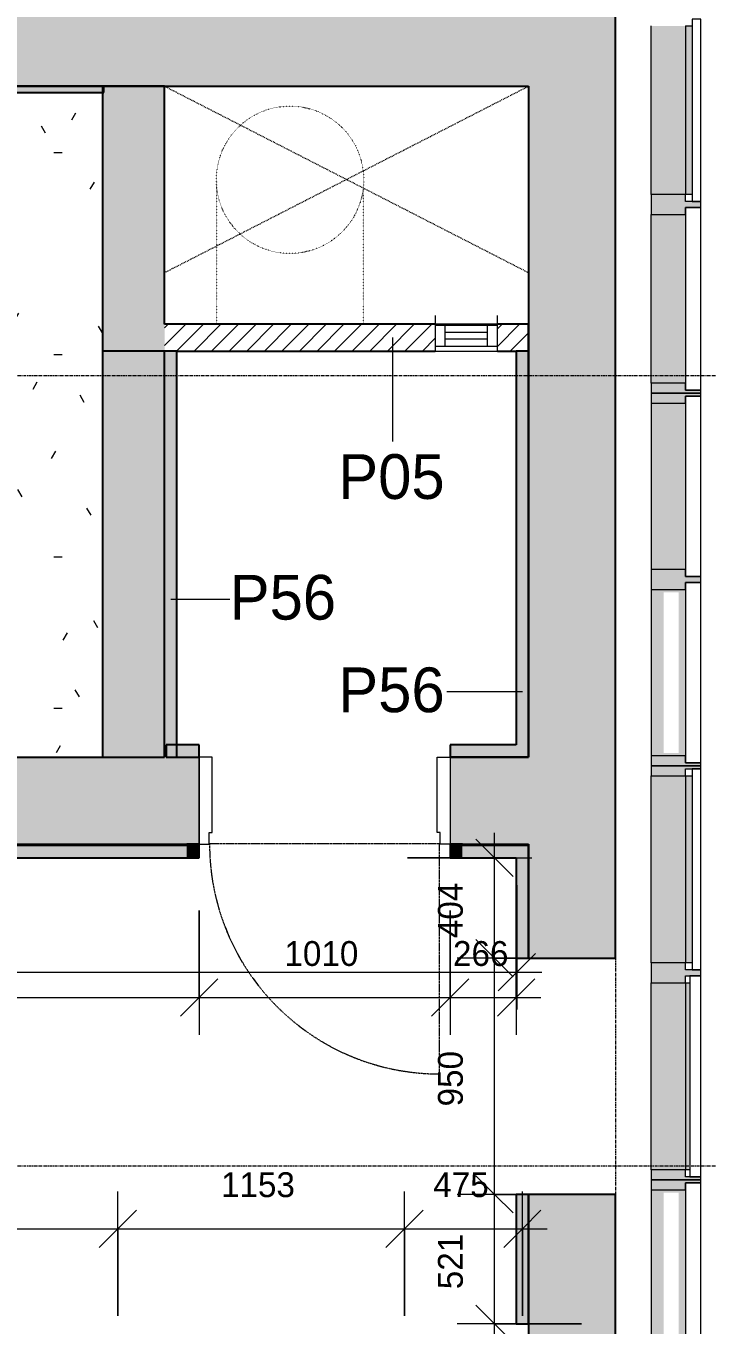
# Model space of a CAD drawing. Header units: millimetres. Extents: x 137829 to 196765, y -3018 to 487290.
# Drawn here: x 158384 to 161125, y 458986 to 464213 of the extents above; entities that cross this region are included whole.
import ezdxf

# ---------------------------------------------------------------- set-up
doc = ezdxf.new("R2010")
doc.units = ezdxf.units.MM
for name, pattern in [('Dash', [6.35, 3.175, -3.175]), ('Dot 1mm', [1, 0, -1]), ('FCH_Dash 1_5mm', [3, 1.5, -1.5]), ('GridLine', [21, 12, -3, 3, -3])]:
    doc.linetypes.add(name, pattern=pattern)
for name, color, linetype, lineweight in [('A-ANNO-DIMS', 211, 'Continuous', 5), ('A-ANNO-DIMS-100', 211, 'Continuous', 5), ('A-DETL', 90, 'Continuous', 15), ('A-DOOR', 31, 'Continuous', 15), ('A-DOOR-FRAM', 31, 'Continuous', 5), ('A-GLAZ', 151, 'Continuous', 15), ('A-GLAZ-CURT', 52, 'Continuous', 15), ('A-GLAZ-CWMG', 51, 'Continuous', 15), ('A-GLAZ-SILL', 1, 'Continuous', 15), ('A-WALL', 113, 'Continuous', 15), ('A-WALL-IDEN', 211, 'Continuous', 15), ('A-WALL-PATT', 111, 'Continuous', 15), ('I-WALL', 2, 'Continuous', 15), ('S-GRID', 1, 'Continuous', 5), ('S-STRS', 31, 'Continuous', 15)]:
    doc.layers.add(name, color=color, linetype=linetype, lineweight=lineweight)
doc.styles.add('Akkurat-Light_2', font='Akkurat-Light.ttf', dxfattribs={"height": 180})
doc.styles.add('Akkurat-Light_3', font='Akkurat-Light.ttf', dxfattribs={"height": 100})
doc.dimstyles.new('Diagonal_Cont_AkkuratLight_1_0mm', dxfattribs={"dimscale": 304.8, "dimtxt": 101.480158, "dimasz": 0.492126, "dimexe": 0.492126, "dimexo": 0.0625, "dimgap": 0.328084, "dimtad": 1, "dimdec": 0, "dimzin": 0, "dimdsep": 46, "dimtxsty": 'Akkurat-Light_3', "dimblk1": 'OBLIQUE', "dimblk2": 'OBLIQUE', "dimsah": 1, "dimcen": 0.09, "dimdle": 0.328084, "dimazin": 0, "dimtfac": 1, "dimtdec": 4, "dimtix": 1, "dimtmove": 0, "dimatfit": 3, "dimfxl": 1, "dimtvp": 1, "dimtolj": 1, "dimtzin": 0, "dimarcsym": 0})

# ---------------------------------------------------------------- blocks, each defined once
blk = doc.blocks.new('System Panel - FCH_CWP_05_Ceramic Backed-1174539-12-30 - Typical Floor_Partition Types')
at = {"layer": 'A-GLAZ-CURT', "lineweight": 20}
for p, q in [((387.2, 30.5), (-387.2, 30.5)), ((-387.2, 30.5), (-387.2, -30.5)), ((387.2, -30.5), (387.2, 30.5)), ((-387.2, -30.5), (387.2, -30.5))]:
    blk.add_line(p, q, dxfattribs=at)
blk = doc.blocks.new('Rectangular Mullion - FCH_CM_40x200mm_Capless - Half Mullion Unitised-1159174-12-30 - Typical Floor_Partition Types')
at = {"layer": 'A-GLAZ-CWMG'}
blk.add_hatch(color=256, dxfattribs=at).paths.add_polyline_path([(0, -30.5), (0, 169.5), (-40, 169.5), (-40, 30.5), (-12, 30.5), (-12, -30.5)], flags=0)
at = {"layer": 'A-GLAZ-CWMG', "lineweight": 20}
for p, q in [((-40, 169.5), (-40, 30.5)), ((0, 169.5), (-40, 169.5)), ((0, -30.5), (0, 169.5)), ((-40, 30.5), (-12, 30.5)), ((-12, 30.5), (-12, -30.5)), ((-12, -30.5), (0, -30.5))]:
    blk.add_line(p, q, dxfattribs=at)
blk = doc.blocks.new('Rectangular Mullion - FCH_CM_40x200mm_Capless - Half Mullion Unitised-V25-12-30 - Typical Floor_Partition Types')
at = {"layer": 'A-GLAZ-CWMG'}
h = blk.add_hatch(color=256, dxfattribs=at)
h.paths.add_polyline_path([(144818.2, 471273), (144957.2, 471273), (144957.2, 471991.5), (144818.2, 471991.5), (144818.2, 471285)], flags=0)
h.paths.add_polyline_path([(144866.2, 471285), (144846.2, 471285), (144846.2, 471979.5), (144906.2, 471979.5), (144906.2, 471285)], flags=0)
blk.add_line((144957.2, 471273), (144957.2, 471991.5), dxfattribs=at)
blk = doc.blocks.new('System Panel - FCH_CWP_01_GlazedPanel-1199109-12-30 - Typical Floor_Partition Types')
at = {"layer": 'A-GLAZ-CURT', "lineweight": 20}
for p, q in [((404.3, 13.5), (-404.3, 13.5)), ((-404.3, 13.5), (-404.3, -30.5)), ((404.3, -30.5), (404.3, 13.5)), ((-404.3, -30.5), (404.3, -30.5))]:
    blk.add_line(p, q, dxfattribs=at)
blk = doc.blocks.new('Rectangular Mullion - FCH_CM_40x200mm_Capless - Half Mullion Unitised-1182543-12-30 - Typical Floor_Partition Types')
at = {"layer": 'A-GLAZ-CWMG'}
blk.add_hatch(color=256, dxfattribs=at).paths.add_polyline_path([(-12, 30.5), (-12, -30.5), (-40, -30.5), (-40, -169.5), (0, -169.5), (0, 30.5)], flags=0)
at = {"layer": 'A-GLAZ-CWMG', "lineweight": 20}
for p, q in [((0, 30.5), (-12, 30.5)), ((-12, 30.5), (-12, -30.5)), ((0, -169.5), (0, 30.5)), ((-12, -30.5), (-40, -30.5)), ((-40, -30.5), (-40, -169.5)), ((-40, -169.5), (0, -169.5))]:
    blk.add_line(p, q, dxfattribs=at)
blk = doc.blocks.new('Rectangular Mullion - FCH_CM_40x200mm_Capless - Half Mullion Right Unitised-1182544-12-30 - Typical Floor_Partition Types')
at = {"layer": 'A-GLAZ-CWMG'}
blk.add_hatch(color=256, dxfattribs=at).paths.add_polyline_path([(0, 30.5), (0, -169.5), (-40, -169.5), (-40, -30.5), (-12, -30.5), (-12, 30.5)], flags=0)
at = {"layer": 'A-GLAZ-CWMG', "lineweight": 20}
for p, q in [((-12, -30.5), (-12, 30.5)), ((-12, 30.5), (0, 30.5)), ((0, 30.5), (0, -169.5)), ((-40, -169.5), (-40, -30.5)), ((-40, -30.5), (-12, -30.5)), ((0, -169.5), (-40, -169.5))]:
    blk.add_line(p, q, dxfattribs=at)
blk = doc.blocks.new('Rectangular Mullion - FCH_CM_40x200mm_Capless - Half Mullion Unitised-V50-12-30 - Typical Floor_Partition Types')
at = {"layer": 'A-GLAZ-CWMG'}
for points in [[(161039.5, 459610.5), (161039.5, 460363), (160900.5, 460363), (160900.5, 459610.5)], [(161056.5, 459610.5), (161056.5, 460363), (161039.5, 460363), (161039.5, 459610.5)]]:
    blk.add_hatch(color=256, dxfattribs=at).paths.add_polyline_path(points, flags=0)
for p, q in [((160900.5, 459610.5), (160900.5, 460363)), ((161039.5, 460363), (161056.5, 460363)), ((161039.5, 460363), (161039.5, 459610.5)), ((161056.5, 459610.5), (161039.5, 459610.5))]:
    blk.add_line(p, q, dxfattribs=at)
blk = doc.blocks.new('System Panel - FCH_CWP_14_PerforatedPanel_Unitised-3194911-12-30 - Typical Floor_Partition Types')
at = {"layer": 'A-GLAZ-CURT', "lineweight": 20}
for p, q in [((404.2, 4.5), (-404.2, 4.5)), ((-404.2, 4.5), (-404.2, -30.5)), ((404.2, -30.5), (404.2, 4.5)), ((-404.2, -30.5), (404.2, -30.5))]:
    blk.add_line(p, q, dxfattribs=at)
blk = doc.blocks.new('Rectangular Mullion - FCH_CM_40x200mm_Capless - Half Mullion Unitised-V51-12-30 - Typical Floor_Partition Types')
at = {"layer": 'A-GLAZ-CWMG'}
for points in [[(161039.5, 460443), (161039.5, 461195.5), (160900.5, 461195.5), (160900.5, 460443)], [(161065.5, 460443), (161065.5, 461195.5), (161039.5, 461195.5), (161039.5, 460443)]]:
    blk.add_hatch(color=256, dxfattribs=at).paths.add_polyline_path(points, flags=0)
for p, q in [((160900.5, 460443), (160900.5, 461195.5)), ((161039.5, 461195.5), (161065.5, 461195.5)), ((161039.5, 461195.5), (161039.5, 460443)), ((161065.5, 460443), (161039.5, 460443))]:
    blk.add_line(p, q, dxfattribs=at)
blk = doc.blocks.new('Rectangular Mullion - FCH_CM_80x200mm_Capless-1182541-12-30 - Typical Floor_Partition Types')
at = {"layer": 'A-GLAZ-CWMG'}
blk.add_hatch(color=256, dxfattribs=at).paths.add_polyline_path([(12, 30.5), (12, -30.5), (40, -30.5), (40, -169.5), (-40, -169.5), (-40, -30.5), (-12, -30.5), (-12, 30.5)], flags=0)
at = {"layer": 'A-GLAZ-CWMG', "lineweight": 20}
for p, q in [((-12, -30.5), (-12, 30.5)), ((-12, 30.5), (12, 30.5)), ((12, 30.5), (12, -30.5)), ((-40, -169.5), (-40, -30.5)), ((-40, -30.5), (-12, -30.5)), ((12, -30.5), (40, -30.5)), ((40, -30.5), (40, -169.5)), ((40, -169.5), (-40, -169.5))]:
    blk.add_line(p, q, dxfattribs=at)
blk = doc.blocks.new('System Panel - FCH_CWP_05_Ceramic Backed-1194669-12-30 - Typical Floor_Partition Types')
at = {"layer": 'A-GLAZ-CURT', "lineweight": 20}
for p, q in [((363, 30.5), (-363, 30.5)), ((-363, 30.5), (-363, -30.5)), ((363, -30.5), (363, 30.5)), ((-363, -30.5), (363, -30.5))]:
    blk.add_line(p, q, dxfattribs=at)
blk = doc.blocks.new('Rectangular Mullion - FCH_CM_40x200mm_Capless - Half Mullion Right Unitised-1159175-12-30 - Typical Floor_Partition Types')
at = {"layer": 'A-GLAZ-CWMG'}
blk.add_hatch(color=256, dxfattribs=at).paths.add_polyline_path([(-12, -30.5), (-12, 30.5), (-40, 30.5), (-40, 169.5), (0, 169.5), (0, -30.5)], flags=0)
at = {"layer": 'A-GLAZ-CWMG', "lineweight": 20}
for p, q in [((-40, 30.5), (-40, 169.5)), ((-40, 169.5), (0, 169.5)), ((0, 169.5), (0, -30.5)), ((-12, 30.5), (-40, 30.5)), ((-12, -30.5), (-12, 30.5)), ((0, -30.5), (-12, -30.5))]:
    blk.add_line(p, q, dxfattribs=at)
blk = doc.blocks.new('Rectangular Mullion - FCH_CM_40x200mm_Capless - Half Mullion Unitised-V48-12-30 - Typical Floor_Partition Types')
at = {"layer": 'A-GLAZ-CWMG'}
blk.add_hatch(color=256, dxfattribs=at).paths.add_polyline_path([(161039.5, 456513.5), (161039.5, 457183.5), (160900.5, 457183.5), (160900.5, 456513.5)], flags=0)
blk.add_line((160900.5, 457183.5), (160900.5, 456513.5), dxfattribs=at)
blk = doc.blocks.new('System Panel - FCH_CWP_05_Ceramic Backed-1174459-12-30 - Typical Floor_Partition Types')
at = {"layer": 'A-GLAZ-CURT', "lineweight": 20}
for p, q in [((363, 30.5), (-363, 30.5)), ((-363, 30.5), (-363, -30.5)), ((363, -30.5), (363, 30.5)), ((-363, -30.5), (363, -30.5))]:
    blk.add_line(p, q, dxfattribs=at)
blk = doc.blocks.new('Rectangular Mullion - FCH_CM_40x200mm_Capless - Half Mullion Unitised-V10-12-30 - Typical Floor_Partition Types')
at = {"layer": 'A-GLAZ-CWMG'}
h = blk.add_hatch(color=256, dxfattribs=at)
h.paths.add_polyline_path([(150564.9, 446830.8), (150576.9, 446830.8), (150576.9, 446969.8), (149906.9, 446969.8), (149906.9, 446830.8), (150514.9, 446830.8)], flags=0)
h.paths.add_polyline_path([(150254.1, 446858.8), (149918.9, 446858.8), (149918.9, 446918.8), (150564.9, 446918.8), (150564.9, 446858.8), (150514.9, 446858.8)], flags=0)
blk.add_line((150576.9, 446969.8), (149906.9, 446969.8), dxfattribs=at)
blk = doc.blocks.new('Rectangular Mullion - FCH_CM_80x200mm_Capless-1002401-12-30 - Typical Floor_Partition Types')
at = {"layer": 'A-GLAZ-CWMG'}
blk.add_hatch(color=256, dxfattribs=at).paths.add_polyline_path([(12, -30.5), (-12, -30.5), (-12, 30.5), (-40, 30.5), (-40, 169.5), (40, 169.5), (40, 30.5), (12, 30.5)], flags=0)
at = {"layer": 'A-GLAZ-CWMG', "lineweight": 20}
for p, q in [((-40, 30.5), (-40, 169.5)), ((-40, 169.5), (40, 169.5)), ((40, 169.5), (40, 30.5)), ((-12, 30.5), (-40, 30.5)), ((-12, -30.5), (-12, 30.5)), ((40, 30.5), (12, 30.5)), ((12, 30.5), (12, -30.5)), ((12, -30.5), (-12, -30.5))]:
    blk.add_line(p, q, dxfattribs=at)
blk = doc.blocks.new('System Panel - FCH_CWP_05_Ceramic Backed-1194876-12-30 - Typical Floor_Partition Types')
at = {"layer": 'A-GLAZ-CURT', "lineweight": 20}
for p, q in [((367.2, 30.5), (-367.2, 30.5)), ((-367.2, 30.5), (-367.2, -30.5)), ((367.2, -30.5), (367.2, 30.5)), ((-367.2, -30.5), (367.2, -30.5))]:
    blk.add_line(p, q, dxfattribs=at)
blk = doc.blocks.new('Rectangular Mullion - FCH_CM_40x200mm_Capless - Half Mullion Unitised-1184221-12-30 - Typical Floor_Partition Types')
at = {"layer": 'A-GLAZ-CWMG'}
blk.add_hatch(color=256, dxfattribs=at).paths.add_polyline_path([(161039.5, 462775.5), (161039.5, 463454), (160900.5, 463454), (160900.5, 462775.5)], flags=0)
blk.add_line((160900.5, 462775.5), (160900.5, 463454), dxfattribs=at)
blk = doc.blocks.new('System Panel - FCH_CWP_14_PerforatedPanel_Unitised-3194910-12-30 - Typical Floor_Partition Types')
at = {"layer": 'A-GLAZ-CURT', "lineweight": 20}
for p, q in [((367.25, 4.5), (-367.25, 4.5)), ((-367.25, 4.5), (-367.25, -30.5)), ((367.25, -30.5), (367.25, 4.5)), ((-367.25, -30.5), (367.25, -30.5))]:
    blk.add_line(p, q, dxfattribs=at)
blk = doc.blocks.new('Rectangular Mullion - FCH_CM_40x200mm_Capless - Half Mullion Unitised-V52-12-30 - Typical Floor_Partition Types')
at = {"layer": 'A-GLAZ-CWMG'}
for points in [[(161039.5, 463534), (161039.5, 464212.5), (160900.5, 464212.5), (160900.5, 463534)], [(161065.5, 463534), (161065.5, 464212.5), (161039.5, 464212.5), (161039.5, 463534)]]:
    blk.add_hatch(color=256, dxfattribs=at).paths.add_polyline_path(points, flags=0)
for p, q in [((160900.5, 463534), (160900.5, 464212.5)), ((161039.5, 464212.5), (161065.5, 464212.5)), ((161039.5, 464212.5), (161039.5, 463534)), ((161065.5, 463534), (161039.5, 463534))]:
    blk.add_line(p, q, dxfattribs=at)
blk = doc.blocks.new('FCH_DR_Int_Sgl_VPanel_Type01 - DT_08 1010x2110mm FD60S-10463627-12-30 - Typical Floor_Partition Types')
at = {"layer": 'A-DOOR'}
for p, q in [((-505, -175), (-505, 175)), ((505, 175), (505, -175))]:
    blk.add_line(p, q, dxfattribs=at)
at = {"layer": 'A-DOOR', "linetype": 'FCH_Dash 1_5mm', "lineweight": 5}
for p, q in [((463, -173), (-463, -173)), ((463, -1099), (463, -173))]:
    blk.add_line(p, q, dxfattribs=at)
blk.add_arc((463, -173), 926, 180, 270, dxfattribs=at)
at = {"layer": 'A-DOOR', "lineweight": 5}
for start, end in [(187.012, 189.2865), (194.0461, 196.7156), (201.1208, 203.8792), (208.2844, 210.9539), (215.7135, 217.988), (232.012, 234.2865), (239.0461, 241.7156), (246.1208, 248.8792), (253.2844, 255.9539), (260.7135, 262.988)]:
    blk.add_arc((463, -173), 926, start, end, dxfattribs=at)
at = {"layer": 'A-DOOR-FRAM'}
for p, q in [((-505, 175), (-505, -175)), ((-453, 175), (-505, 175)), ((-453, 175), (-497, 175)), ((-453, -127), (-453, 175)), ((453, 175), (497, 175)), ((453, -127), (453, 175)), ((453, 175), (505, 175)), ((505, 175), (505, -175)), ((-465, -127), (-453, -127)), ((-465, -175), (-465, -127)), ((465, -127), (453, -127)), ((465, -175), (465, -127)), ((-505, -175), (-465, -175)), ((-497, -175), (-465, -175)), ((497, -175), (465, -175)), ((505, -175), (465, -175))]:
    blk.add_line(p, q, dxfattribs=at)
blk = doc.blocks.new('Smoke Damper - 250x250-8576264-12-30 - Typical Floor_Partition Types')
at = {"layer": 'A-GLAZ'}
for p, q in [((-415, 62.5), (-415, -45.5)), ((-165, 62.5), (-415, 62.5)), ((-165, 57.5), (-415, 57.5)), ((-415, 57.5), (-415, -25.5)), ((-375, -25.5), (-375, 57.5)), ((-205, -25.5), (-205, 57.5)), ((-165, -45.5), (-165, 62.5)), ((-165, -25.5), (-165, 57.5)), ((-375, 29.8), (-205, 29.8)), ((-205, 2.1), (-375, 2.1)), ((-415, -25.5), (-165, -25.5)), ((-415, -45.5), (-165, -45.5))]:
    blk.add_line(p, q, dxfattribs=at)
at = {"layer": 'A-GLAZ-SILL'}
for p, q in [((-415, 97.5), (-415, 63.7)), ((-165, 63.7), (-165, 97.5))]:
    blk.add_line(p, q, dxfattribs=at)
blk = doc.blocks.new('DIMBLOCK160-12-30 - Typical Floor_Partition Types')
at = {"layer": 'A-ANNO-DIMS-100'}
for p, q in [((152149.2, 460755.3), (152149.2, 460255.3)), ((152149.2, 460405.3), (152149.2, 460755.3)), ((160360.2, 460755.3), (160360.2, 460255.3)), ((160360.2, 460405.3), (160360.2, 460755.3)), ((152049.2, 460405.3), (160460.2, 460405.3))]:
    blk.add_line(p, q, dxfattribs=at)
at = {"layer": 'A-ANNO-DIMS-100', "lineweight": 18}
for p, q in [((152149.2, 460405.3), (152224.2, 460480.3)), ((160360.2, 460405.3), (160435.2, 460480.3)), ((152149.2, 460405.3), (152074.2, 460330.3)), ((160360.2, 460405.3), (160285.2, 460330.3))]:
    blk.add_line(p, q, dxfattribs=at)
at = {"layer": 'A-ANNO-DIMS-100', "color": 0, "insert": (156093.1, 460632.8), "char_height": 100, "width": 388.033, "attachment_point": 1, "line_spacing_factor": 1.032002, "style": 'Akkurat-Light_3'}
blk.add_mtext('8211', dxfattribs=at)
blk = doc.blocks.new('_Oblique')
at = {"color": 0, "linetype": 'ByBlock', "lineweight": -2}
blk.add_line((-0.5, -0.5), (0.5, 0.5), dxfattribs=at)
blk = doc.blocks.new('DIMBLOCK176-12-30 - Typical Floor_Partition Types')
at = {"layer": 'A-ANNO-DIMS-100'}
for p, q in [((154872, 460653.2), (154872, 460153.2)), ((154872, 460303.2), (154872, 460653.2)), ((159081.3, 460653.2), (159081.3, 460153.2)), ((159081.3, 460303.2), (159081.3, 460653.2)), ((154872, 460303.2), (159081.3, 460303.2))]:
    blk.add_line(p, q, dxfattribs=at)
at = {"layer": 'A-ANNO-DIMS-100', "lineweight": 18}
for p, q in [((154872, 460303.2), (154947, 460378.2)), ((159081.3, 460303.2), (159156.3, 460378.2)), ((154872, 460303.2), (154797, 460228.2)), ((159081.3, 460303.2), (159006.3, 460228.2))]:
    blk.add_line(p, q, dxfattribs=at)
at = {"layer": 'A-ANNO-DIMS-100', "color": 0, "insert": (156815, 460530.7), "char_height": 100, "width": 388.033, "attachment_point": 1, "line_spacing_factor": 1.032002, "style": 'Akkurat-Light_3'}
blk.add_mtext('4209', dxfattribs=at)
blk = doc.blocks.new('DIMBLOCK177-12-30 - Typical Floor_Partition Types')
at = {"layer": 'A-ANNO-DIMS-100'}
for p, q in [((159081.3, 460653.2), (159081.3, 460153.2)), ((159081.3, 460303.2), (159081.3, 460653.2)), ((160091.3, 460653.2), (160091.3, 460153.2)), ((160091.3, 460303.2), (160091.3, 460653.2)), ((159081.3, 460303.2), (160091.3, 460303.2))]:
    blk.add_line(p, q, dxfattribs=at)
at = {"layer": 'A-ANNO-DIMS-100', "lineweight": 18}
for p, q in [((159081.3, 460303.2), (159156.3, 460378.2)), ((160091.3, 460303.2), (160166.3, 460378.2)), ((159081.3, 460303.2), (159006.3, 460228.2)), ((160091.3, 460303.2), (160016.3, 460228.2))]:
    blk.add_line(p, q, dxfattribs=at)
at = {"layer": 'A-ANNO-DIMS-100', "color": 0, "insert": (159424.6, 460530.7), "char_height": 100, "width": 388.033, "attachment_point": 1, "line_spacing_factor": 1.032002, "style": 'Akkurat-Light_3'}
blk.add_mtext('1010', dxfattribs=at)
blk = doc.blocks.new('DIMBLOCK178-12-30 - Typical Floor_Partition Types')
at = {"layer": 'A-ANNO-DIMS-100'}
for p, q in [((160091.3, 460653.2), (160091.3, 460153.2)), ((160091.3, 460303.2), (160091.3, 460653.2)), ((160357.2, 460653.2), (160357.2, 460153.2)), ((160357.2, 460303.2), (160357.2, 460653.2)), ((160091.3, 460303.2), (160457.2, 460303.2))]:
    blk.add_line(p, q, dxfattribs=at)
at = {"layer": 'A-ANNO-DIMS-100', "lineweight": 18}
for p, q in [((160091.3, 460303.2), (160166.3, 460378.2)), ((160357.2, 460303.2), (160432.2, 460378.2)), ((160091.3, 460303.2), (160016.3, 460228.2)), ((160357.2, 460303.2), (160282.2, 460228.2))]:
    blk.add_line(p, q, dxfattribs=at)
at = {"layer": 'A-ANNO-DIMS-100', "color": 0, "insert": (160103, 460530.7), "char_height": 100, "width": 291.024, "attachment_point": 1, "line_spacing_factor": 1.032002, "style": 'Akkurat-Light_3'}
blk.add_mtext('266', dxfattribs=at)
blk = doc.blocks.new('DIMBLOCK179-12-30 - Typical Floor_Partition Types')
at = {"layer": 'A-ANNO-DIMS-100', "lineweight": 18}
for p, q in [((160270.1, 459511.8), (160195.1, 459586.8)), ((160270.1, 459511.8), (160345.1, 459436.8)), ((160270.1, 458990.8), (160195.1, 459065.8)), ((160270.1, 458990.8), (160345.1, 458915.8))]:
    blk.add_line(p, q, dxfattribs=at)
at = {"layer": 'A-ANNO-DIMS-100'}
for p, q in [((160620.1, 459511.8), (160120.1, 459511.8)), ((160270.1, 458890.8), (160270.1, 459511.8)), ((160270.1, 459511.8), (160620.1, 459511.8)), ((160620.1, 458990.8), (160120.1, 458990.8)), ((160270.1, 458990.8), (160620.1, 458990.8))]:
    blk.add_line(p, q, dxfattribs=at)
at = {"layer": 'A-ANNO-DIMS-100', "color": 0, "insert": (160042.6, 459130), "char_height": 100, "width": 291.024, "attachment_point": 1, "rotation": 90, "line_spacing_factor": 1.032002, "style": 'Akkurat-Light_3'}
blk.add_mtext('521', dxfattribs=at)
blk = doc.blocks.new('DIMBLOCK180-12-30 - Typical Floor_Partition Types')
at = {"layer": 'A-ANNO-DIMS-100', "lineweight": 18}
for p, q in [((160270.1, 460461.8), (160195.1, 460536.8)), ((160270.1, 460461.8), (160345.1, 460386.8)), ((160270.1, 459511.8), (160195.1, 459586.8)), ((160270.1, 459511.8), (160345.1, 459436.8))]:
    blk.add_line(p, q, dxfattribs=at)
at = {"layer": 'A-ANNO-DIMS-100'}
for p, q in [((160620.1, 460461.8), (160120.1, 460461.8)), ((160270.1, 459511.8), (160270.1, 460461.8)), ((160270.1, 460461.8), (160620.1, 460461.8)), ((160620.1, 459511.8), (160120.1, 459511.8)), ((160270.1, 459511.8), (160620.1, 459511.8))]:
    blk.add_line(p, q, dxfattribs=at)
at = {"layer": 'A-ANNO-DIMS-100', "color": 0, "insert": (160042.6, 459865.5), "char_height": 100, "width": 291.024, "attachment_point": 1, "rotation": 90, "line_spacing_factor": 1.032002, "style": 'Akkurat-Light_3'}
blk.add_mtext('950', dxfattribs=at)
blk = doc.blocks.new('DIMBLOCK181-12-30 - Typical Floor_Partition Types')
at = {"layer": 'A-ANNO-DIMS-100', "lineweight": 18}
for p, q in [((160270.1, 460865.8), (160195.1, 460940.8)), ((160270.1, 460865.8), (160345.1, 460790.8)), ((160270.1, 460461.8), (160195.1, 460536.8)), ((160270.1, 460461.8), (160345.1, 460386.8))]:
    blk.add_line(p, q, dxfattribs=at)
at = {"layer": 'A-ANNO-DIMS-100'}
for p, q in [((160270.1, 460461.8), (160270.1, 460965.8)), ((159920.1, 460865.8), (160420.1, 460865.8)), ((160270.1, 460865.8), (159920.1, 460865.8)), ((160620.1, 460461.8), (160120.1, 460461.8)), ((160270.1, 460461.8), (160620.1, 460461.8))]:
    blk.add_line(p, q, dxfattribs=at)
at = {"layer": 'A-ANNO-DIMS-100', "color": 0, "insert": (160042.6, 460542.5), "char_height": 100, "width": 291.024, "attachment_point": 1, "rotation": 90, "line_spacing_factor": 1.032002, "style": 'Akkurat-Light_3'}
blk.add_mtext('404', dxfattribs=at)
blk = doc.blocks.new('DIMBLOCK186-12-30 - Typical Floor_Partition Types')
at = {"layer": 'A-ANNO-DIMS-100'}
for p, q in [((157527.2, 459023.1), (157527.2, 459523.1)), ((158754.5, 459023.1), (158754.5, 459523.1)), ((157527.2, 459373.1), (158754.5, 459373.1)), ((157527.2, 459373.1), (157527.2, 459023.1)), ((158754.5, 459373.1), (158754.5, 459023.1))]:
    blk.add_line(p, q, dxfattribs=at)
at = {"layer": 'A-ANNO-DIMS-100', "lineweight": 18}
for p, q in [((157527.2, 459373.1), (157602.2, 459448.1)), ((158754.5, 459373.1), (158829.5, 459448.1)), ((157527.2, 459373.1), (157452.2, 459298.1)), ((158754.5, 459373.1), (158679.5, 459298.1))]:
    blk.add_line(p, q, dxfattribs=at)
at = {"layer": 'A-ANNO-DIMS-100', "color": 0, "insert": (157979.2, 459600.6), "char_height": 100, "width": 388.033, "attachment_point": 1, "line_spacing_factor": 1.032002, "style": 'Akkurat-Light_3'}
blk.add_mtext('1227', dxfattribs=at)
blk = doc.blocks.new('DIMBLOCK187-12-30 - Typical Floor_Partition Types')
at = {"layer": 'A-ANNO-DIMS-100'}
for p, q in [((158754.5, 459023.1), (158754.5, 459523.1)), ((159907.5, 459023.1), (159907.5, 459523.1)), ((158754.5, 459373.1), (159907.5, 459373.1)), ((158754.5, 459373.1), (158754.5, 459023.1)), ((159907.5, 459373.1), (159907.5, 459023.1))]:
    blk.add_line(p, q, dxfattribs=at)
at = {"layer": 'A-ANNO-DIMS-100', "lineweight": 18}
for p, q in [((158754.5, 459373.1), (158829.5, 459448.1)), ((159907.5, 459373.1), (159982.5, 459448.1)), ((158754.5, 459373.1), (158679.5, 459298.1)), ((159907.5, 459373.1), (159832.5, 459298.1))]:
    blk.add_line(p, q, dxfattribs=at)
at = {"layer": 'A-ANNO-DIMS-100', "color": 0, "insert": (159169.3, 459600.6), "char_height": 100, "width": 388.033, "attachment_point": 1, "line_spacing_factor": 1.032002, "style": 'Akkurat-Light_3'}
blk.add_mtext('1153', dxfattribs=at)
blk = doc.blocks.new('DIMBLOCK188-12-30 - Typical Floor_Partition Types')
at = {"layer": 'A-ANNO-DIMS-100'}
for p, q in [((159907.5, 459023.1), (159907.5, 459523.1)), ((160382.2, 459023.1), (160382.2, 459523.1)), ((159907.5, 459373.1), (160482.2, 459373.1)), ((159907.5, 459373.1), (159907.5, 459023.1)), ((160382.2, 459373.1), (160382.2, 459023.1))]:
    blk.add_line(p, q, dxfattribs=at)
at = {"layer": 'A-ANNO-DIMS-100', "lineweight": 18}
for p, q in [((159907.5, 459373.1), (159982.5, 459448.1)), ((160382.2, 459373.1), (160457.2, 459448.1)), ((159907.5, 459373.1), (159832.5, 459298.1)), ((160382.2, 459373.1), (160307.2, 459298.1))]:
    blk.add_line(p, q, dxfattribs=at)
at = {"layer": 'A-ANNO-DIMS-100', "color": 0, "insert": (160023.6, 459600.6), "char_height": 100, "width": 291.024, "attachment_point": 1, "line_spacing_factor": 1.032002, "style": 'Akkurat-Light_3'}
blk.add_mtext('475', dxfattribs=at)

msp = doc.modelspace()

# ---------------------------------------------------------------- hatches: boundary and pattern name
at = {"layer": 'A-WALL-PATT'}
for color, points in [(256, [(153957.6, 463970.2), (160407, 463970.2), (160407, 464320.2), (153402.2, 464320.2), (153402.2, 463970.2), (153752.2, 463970.2)]), (256, [(154005.2, 463945.3), (158698.2, 463945.3), (158698.2, 463970.8), (154005.2, 463970.8)]), (256, [(158942.2, 462904.8), (158942.2, 463970.8), (158692.2, 463970.8), (158692.2, 462904.8)]), (256, [(158692.2, 461270.2), (158942.2, 461270.2), (158942.2, 462904.8), (158692.2, 462904.8), (158692.2, 461497.9)]), (171, [(158942.2, 461270.2), (158992.2, 461270.2), (158992.2, 462904.8), (158942.2, 462904.8), (158942.2, 461497.9)]), (171, [(160407.2, 461320.2), (160407.2, 462904.8), (160357.2, 462904.8), (160357.2, 461320.2)]), (171, [(158948.7, 461270.2), (159081.3, 461270.2), (159081.3, 461320.2), (158948.7, 461320.2)]), (171, [(160091.3, 461270.2), (160407.2, 461270.2), (160407.2, 461320.2), (160091.3, 461320.2)]), (171, [(154922, 460865.8), (159031.3, 460865.8), (159031.3, 460915.8), (154922, 460915.8)]), (171, [(159081.3, 460865.8), (159081.3, 460920.2), (159031.3, 460920.2), (159031.3, 460865.8)]), (171, [(160141.3, 460865.8), (160141.3, 460920.2), (160091.3, 460920.2), (160091.3, 460865.8)]), (171, [(160407.2, 460865.8), (160407.2, 460915.8), (160141.3, 460915.8), (160141.3, 460865.8), (160357.2, 460865.8)])]:
    msp.add_hatch(color=color, dxfattribs=at).paths.add_polyline_path(points, flags=0)
h = msp.add_hatch(color=256, dxfattribs=at)
h.paths.add_polyline_path([(160757, 456020.2), (160757, 459511.8), (160407, 459511.8), (160407, 456020.2), (160438.8, 456020.2)], flags=0)
h.paths.add_polyline_path([(160407, 460461.8), (160757, 460461.8), (160757, 464320.2), (160407, 464320.2), (160407, 460920.2)], flags=0)
at = {"layer": 'A-WALL-PATT', "lineweight": 5}
h = msp.add_hatch(dxfattribs=at)
h.set_pattern_fill('FP_14', color=50, style=0, pattern_type=2)
h.set_pattern_definition([(45, (0, 0), (-35.355339, 35.355339), [])])
h.paths.add_polyline_path([(159512.9, 462904.8), (160031.7, 462904.8), (160031.7, 463012.8), (158942.2, 463012.8), (158942.2, 462904.8)], flags=0)
h.paths.add_polyline_path([(160407.2, 462904.8), (160407.2, 463012.8), (160281.7, 463012.8), (160281.7, 462904.8)], flags=0)
at = {"layer": 'A-WALL-PATT'}
h = msp.add_hatch(color=256, dxfattribs=at)
h.paths.add_polyline_path([(160407, 460920.2), (160407, 461270.2), (160091.3, 461270.2), (160091.3, 460920.2)], flags=0)
h.paths.add_polyline_path([(159081.3, 460920.2), (159081.3, 461270.2), (154883.2, 461270.2), (154883.2, 460920.2), (157661.1, 460920.2)], flags=0)
h.paths.add_polyline_path([(153873.2, 460920.2), (153873.2, 461270.2), (153402.2, 461270.2), (153402.2, 460920.2)], flags=0)
h = msp.add_hatch(color=171, dxfattribs=at)
h.paths.add_polyline_path([(160407.2, 458990.8), (160407.2, 459511.8), (160357.2, 459511.8), (160357.2, 458990.8)], flags=0)
h.paths.add_polyline_path([(160357.2, 460461.8), (160407.2, 460461.8), (160407.2, 460865.8), (160357.2, 460865.8)], flags=0)
at = {"layer": 'S-STRS', "lineweight": 5}
h = msp.add_hatch(dxfattribs=at)
h.set_pattern_fill('FP_17', color=256, style=0, pattern_type=2)
h.set_pattern_definition([(0, (0, 0), (812.8, 203.2), [33.528, -576.072, 33.528, -576.072, -3251.2]), (0, (0, 0), (812.8, 203.2), [-1219.2, 33.528, -1185.672, 33.528, -576.072, -1422.4]), (0, (0, 0), (812.8, 203.2), [-3048, 33.528, -372.872, 33.528, -982.472]), (120, (304.8, 101.6), (-582.37636, 602.30545), [33.528, -576.072, 33.528, -576.072, -3251.2]), (120, (304.8, 101.6), (-582.37636, 602.30545), [-1219.2, 33.528, -1185.672, 33.528, -576.072, -1422.4]), (120, (304.8, 101.6), (-582.37636, 602.30545), [-3048, 33.528, -372.872, 33.528, -982.472]), (240, (406.4, 508), (-230.42364, -805.50545), [33.528, -576.072, 33.528, -576.072, -3251.2]), (240, (406.4, 508), (-230.42364, -805.50545), [-1219.2, 33.528, -1185.672, 33.528, -576.072, -1422.4]), (240, (406.4, 508), (-230.42364, -805.50545), [-3048, 33.528, -372.872, 33.528, -982.472])])
h.paths.add_polyline_path([(157661.1, 461270.2), (158692.2, 461270.2), (158692.2, 463945.3), (157457.2, 463945.2), (157457.2, 461270.2)], flags=0)

# ---------------------------------------------------------------- linework, layer by layer
at = {"layer": 'A-DETL', "linetype": 'Dash', "lineweight": 5}
for p, q in [((158942.2, 463220.2), (160407, 463970.2)), ((158942.2, 463970.2), (160407, 463220.2))]:
    msp.add_line(p, q, dxfattribs=at)
at = {"layer": 'A-DETL', "linetype": 'Dot 1mm'}
for p, q in [((159150.7, 463593.7), (159150.7, 463012.8)), ((159741.9, 463560.7), (159741.9, 463012.8))]:
    msp.add_line(p, q, dxfattribs=at)
msp.add_circle((159447.2, 463593.7), 296.5, dxfattribs=at)
at = {"layer": 'A-WALL', "lineweight": 25}
for p, q in [((160757, 460461.8), (160757, 464320.2)), ((153752.2, 463970.2), (160407, 463970.2)), ((158692.2, 463970.8), (158692.2, 461270.2)), ((158942.2, 463970.8), (158698.2, 463970.8)), ((158942.2, 463012.8), (158942.2, 463970.8)), ((160407, 463970.2), (160407, 461270.2)), ((158942.2, 462904.8), (158692.2, 462904.8)), ((158942.2, 461270.2), (158942.2, 462904.8)), ((154883.2, 461270.2), (158942.2, 461270.2)), ((160407, 461270.2), (160091.3, 461270.2)), ((154883.2, 460920.2), (159081.3, 460920.2)), ((160091.3, 460920.2), (160407, 460920.2)), ((160407, 460920.2), (160407, 460461.8)), ((160407.2, 460461.8), (160757, 460461.8)), ((160407, 459511.8), (160407, 458905.2)), ((160757, 459511.8), (160407.2, 459511.8)), ((160757, 456020.2), (160757, 459511.8))]:
    msp.add_line(p, q, dxfattribs=at)
at = {"layer": 'A-WALL-IDEN'}
for p, q in [((159859.8, 462958.8), (159859.8, 462541.2)), ((158967.2, 461906.6), (159204.3, 461906.6)), ((160382.2, 461534.1), (160078.3, 461534.1))]:
    msp.add_line(p, q, dxfattribs=at)
at = {"layer": 'I-WALL', "lineweight": 25}
for p, q in [((158698.2, 463970.8), (154005.2, 463970.8)), ((158698.2, 463945.3), (158698.2, 463970.8)), ((154005.2, 463945.3), (158698.2, 463945.3))]:
    msp.add_line(p, q, dxfattribs=at)
at = {"layer": 'I-WALL', "color": 40, "lineweight": 25}
for p, q in [((160031.7, 463012.8), (158942.2, 463012.8)), ((160407.2, 463012.8), (160281.7, 463012.8)), ((158992.2, 462904.8), (160031.7, 462904.8)), ((160281.7, 462904.8), (160357.2, 462904.8))]:
    msp.add_line(p, q, dxfattribs=at)
at = {"layer": 'I-WALL', "color": 161, "lineweight": 25}
for p, q in [((160407.2, 461270.2), (160407.2, 463012.8)), ((158992.2, 462904.8), (158942.2, 462904.8)), ((158992.2, 461270.2), (158992.2, 462904.8)), ((160357.2, 462904.8), (160357.2, 461320.2)), ((160407.2, 462904.8), (160357.2, 462904.8)), ((159081.3, 461320.2), (158948.7, 461320.2)), ((158948.7, 461320.2), (158948.7, 461270.2)), ((159081.3, 461270.2), (159081.3, 461320.2)), ((160357.2, 461320.2), (160091.3, 461320.2)), ((160091.3, 461320.2), (160091.3, 461270.2)), ((158948.7, 461270.2), (159081.3, 461270.2)), ((160091.3, 461270.2), (160407.2, 461270.2)), ((159031.3, 460915.8), (154922, 460915.8)), ((159081.3, 460920.2), (159031.3, 460920.2)), ((159031.3, 460920.2), (159031.3, 460915.8)), ((159081.3, 460865.8), (159081.3, 460920.2)), ((160091.3, 460920.2), (160091.3, 460865.8)), ((160141.3, 460920.2), (160091.3, 460920.2)), ((160141.3, 460915.8), (160141.3, 460920.2)), ((160407.2, 460915.8), (160141.3, 460915.8)), ((160407.2, 460461.8), (160407.2, 460915.8)), ((154872, 460865.8), (159081.3, 460865.8)), ((160091.3, 460865.8), (160357.2, 460865.8)), ((160357.2, 460865.8), (160357.2, 460461.8)), ((160357.2, 460461.8), (160407.2, 460461.8)), ((160357.2, 459511.8), (160357.2, 458990.8)), ((160407.2, 459511.8), (160357.2, 459511.8)), ((160407.2, 458990.8), (160407.2, 459511.8)), ((160357.2, 458990.8), (160407.2, 458990.8))]:
    msp.add_line(p, q, dxfattribs=at)
at = {"layer": 'S-GRID', "linetype": 'GridLine'}
for p, q in [((160757.2, 486190.2), (160757.2, 442030)), ((183249.8, 462805.2), (140221, 462805.2)), ((183249.8, 459625.2), (140221, 459625.2))]:
    msp.add_line(p, q, dxfattribs=at)

# ---------------------------------------------------------------- block references
at = {"layer": 'A-DOOR'}
msp.add_blockref('FCH_DR_Int_Sgl_VPanel_Type01 - DT_08 1010x2110mm FD60S-10463627-12-30 - Typical Floor_Partition Types', (159586.3, 461095.2), dxfattribs=at)
at = {"layer": 'A-GLAZ'}
msp.add_blockref('Smoke Damper - 250x250-8576264-12-30 - Typical Floor_Partition Types', (160446.7, 462950.3), dxfattribs=at)
at = {"layer": 'A-GLAZ-CURT'}
for name, p, rotation in [('System Panel - FCH_CWP_14_PerforatedPanel_Unitised-3194910-12-30 - Typical Floor_Partition Types', (161070, 463873.3), 89.99999999999947), ('System Panel - FCH_CWP_05_Ceramic Backed-1194876-12-30 - Typical Floor_Partition Types', (161070, 463114.8), 89.99999999999947), ('System Panel - FCH_CWP_05_Ceramic Backed-1194669-12-30 - Typical Floor_Partition Types', (161070, 462360.5), 269.999999999999), ('System Panel - FCH_CWP_05_Ceramic Backed-1174459-12-30 - Typical Floor_Partition Types', (161070, 461610.5), 269.999999999999), ('System Panel - FCH_CWP_14_PerforatedPanel_Unitised-3194911-12-30 - Typical Floor_Partition Types', (161070, 460819.3), 89.99999999999947), ('System Panel - FCH_CWP_01_GlazedPanel-1199109-12-30 - Typical Floor_Partition Types', (161070, 459986.8), 89.99999999999947), ('System Panel - FCH_CWP_05_Ceramic Backed-1174539-12-30 - Typical Floor_Partition Types', (161070, 459171.3), 269.999999999999)]:
    msp.add_blockref(name, p, dxfattribs=dict(at, rotation=rotation))
at = {"layer": 'A-GLAZ-CWMG'}
for name, p in [('Rectangular Mullion - FCH_CM_40x200mm_Capless - Half Mullion Unitised-V52-12-30 - Typical Floor_Partition Types', (0, 0)), ('Rectangular Mullion - FCH_CM_40x200mm_Capless - Half Mullion Unitised-1184221-12-30 - Typical Floor_Partition Types', (0, 0)), ('Rectangular Mullion - FCH_CM_40x200mm_Capless - Half Mullion Unitised-V48-12-30 - Typical Floor_Partition Types', (0, 5512)), ('Rectangular Mullion - FCH_CM_40x200mm_Capless - Half Mullion Unitised-V51-12-30 - Typical Floor_Partition Types', (0, 0)), ('Rectangular Mullion - FCH_CM_40x200mm_Capless - Half Mullion Unitised-V50-12-30 - Typical Floor_Partition Types', (0, 0))]:
    msp.add_blockref(name, p, dxfattribs=at)
at = {"layer": 'A-GLAZ-CWMG', "extrusion": (0, 0, -1)}
for name, p, rotation in [('Rectangular Mullion - FCH_CM_80x200mm_Capless-1182541-12-30 - Typical Floor_Partition Types', (-161070, 463494), 90.00000000000053), ('Rectangular Mullion - FCH_CM_80x200mm_Capless-1002401-12-30 - Typical Floor_Partition Types', (-161070, 461985.5), 270.000000000001), ('Rectangular Mullion - FCH_CM_40x200mm_Capless - Half Mullion Right Unitised-1159175-12-30 - Typical Floor_Partition Types', (-161070, 461235.5), 270.000000000001), ('Rectangular Mullion - FCH_CM_40x200mm_Capless - Half Mullion Right Unitised-1182544-12-30 - Typical Floor_Partition Types', (-161070, 461235.5), 90.00000000000053), ('Rectangular Mullion - FCH_CM_80x200mm_Capless-1182541-12-30 - Typical Floor_Partition Types', (-161070, 460403), 90.00000000000053)]:
    msp.add_blockref(name, p, dxfattribs=dict(at, rotation=rotation))
at = {"layer": 'A-GLAZ-CWMG'}
for name, p, rotation in [('Rectangular Mullion - FCH_CM_40x200mm_Capless - Half Mullion Unitised-1182543-12-30 - Typical Floor_Partition Types', (161070, 462735.5), 269.9999999999995), ('Rectangular Mullion - FCH_CM_40x200mm_Capless - Half Mullion Unitised-1159174-12-30 - Typical Floor_Partition Types', (161070, 462735.5), 89.99999999999898), ('Rectangular Mullion - FCH_CM_40x200mm_Capless - Half Mullion Unitised-V10-12-30 - Typical Floor_Partition Types', (607870.4, 311368.6), 90), ('Rectangular Mullion - FCH_CM_40x200mm_Capless - Half Mullion Unitised-1182543-12-30 - Typical Floor_Partition Types', (161070, 459570.5), 269.9999999999995), ('Rectangular Mullion - FCH_CM_40x200mm_Capless - Half Mullion Unitised-1159174-12-30 - Typical Floor_Partition Types', (161070, 459570.5), 89.99999999999898), ('Rectangular Mullion - FCH_CM_40x200mm_Capless - Half Mullion Unitised-V25-12-30 - Typical Floor_Partition Types', (305857.8, 930803.6), 180)]:
    msp.add_blockref(name, p, dxfattribs=dict(at, rotation=rotation))

# ---------------------------------------------------------------- texts
at = {"layer": 'A-WALL-IDEN', "lineweight": 5, "char_height": 180, "width": 521.097, "attachment_point": 1, "style": 'Akkurat-Light_2'}
for s, insert in [('P05', (159641.3, 462489.7)), ('P56', (159204.3, 462004.1)), ('P56', (159641.3, 461631.6))]:
    msp.add_mtext(s, dxfattribs=dict(at, insert=insert))

# ---------------------------------------------------------------- dimensions: what is measured, and where the dimension line sits
at = {"layer": 'A-ANNO-DIMS'}
for base, p1, p2, override, picture, middle in [((160270.1, 460865.8), (160620.1, 460461.8), (159920.1, 460865.8), {"dimpost": '<>', "dimfxl": 808.232652}, 'DIMBLOCK181-12-30 - Typical Floor_Partition Types', (160119.2, 460663.8)), ((160270.1, 460461.8), (160620.1, 459511.8), (160620.1, 460461.8), {"dimpost": '<>', "dimfxl": 950}, 'DIMBLOCK180-12-30 - Typical Floor_Partition Types', (160119.1, 459986.8)), ((160270.1, 459511.8), (160620.1, 458990.8), (160620.1, 459511.8), {"dimpost": '<>', "dimfxl": 520.970247}, 'DIMBLOCK179-12-30 - Typical Floor_Partition Types', (160119.1, 459251.3))]:
    dim = msp.add_linear_dim(base=base, p1=p1, p2=p2, angle=90, dimstyle='Diagonal_Cont_AkkuratLight_1_0mm', override=override, dxfattribs=at)
    dim.commit()
    dim.dimension.update_dxf_attribs({"geometry": picture, "text_midpoint": middle})
for base, p1, p2, override, picture, middle in [((160360.2, 460405.3), (152149.2, 460755.3), (160360.2, 460755.3), {"dimpost": '<>', "dimfxl": 8210.999863}, 'DIMBLOCK160-12-30 - Typical Floor_Partition Types', (156254.7, 460556.2)), ((159081.3, 460303.2), (154872, 460653.2), (159081.3, 460653.2), {"dimpost": '<>', "dimfxl": 4209.231559}, 'DIMBLOCK176-12-30 - Typical Floor_Partition Types', (156976.7, 460454.1)), ((160091.3, 460303.2), (159081.3, 460653.2), (160091.3, 460653.2), {"dimpost": '<>', "dimfxl": 1010}, 'DIMBLOCK177-12-30 - Typical Floor_Partition Types', (159586.3, 460454.1)), ((160357.2, 460303.2), (160091.3, 460653.2), (160357.2, 460653.2), {"dimpost": '<>', "dimfxl": 265.969619}, 'DIMBLOCK178-12-30 - Typical Floor_Partition Types', (160224.3, 460454.1)), ((158754.5, 459373.1), (157527.2, 459023.1), (158754.5, 459023.1), {"dimpost": '<>', "dimfxl": 1227.213863}, 'DIMBLOCK186-12-30 - Typical Floor_Partition Types', (158140.9, 459523.1)), ((159907.5, 459373.1), (158754.5, 459023.1), (159907.5, 459023.1), {"dimpost": '<>', "dimfxl": 1153}, 'DIMBLOCK187-12-30 - Typical Floor_Partition Types', (159331, 459524.1)), ((160382.2, 459373.1), (159907.5, 459023.1), (160382.2, 459023.1), {"dimpost": '<>', "dimfxl": 474.786006}, 'DIMBLOCK188-12-30 - Typical Floor_Partition Types', (160144.9, 459524.1))]:
    dim = msp.add_linear_dim(base=base, p1=p1, p2=p2, dimstyle='Diagonal_Cont_AkkuratLight_1_0mm', override=override, dxfattribs=at)
    dim.commit()
    dim.dimension.update_dxf_attribs({"geometry": picture, "text_midpoint": middle})

doc.saveas('drawing.dxf')
